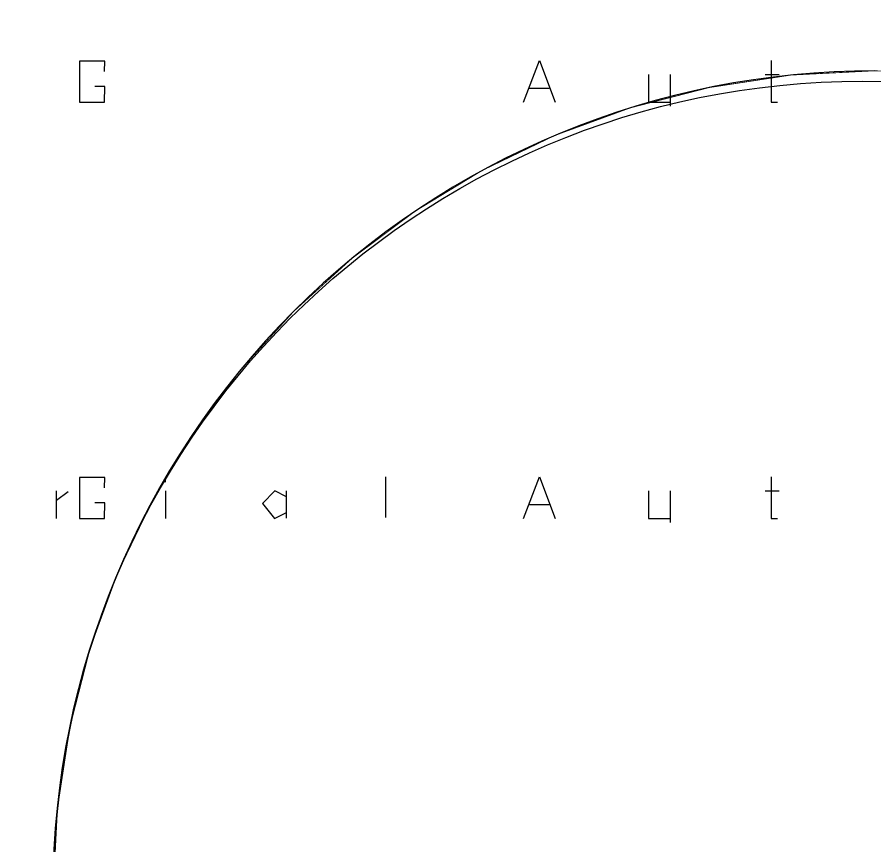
# Model space of a CAD drawing. Extents: x 0 to 595, y -1 to 841.
# Drawn here: x 305.9 to 392.6, y 177.1 to 260.9 of the extents above; entities that cross this region are included whole.
import ezdxf

# ---------------------------------------------------------------- set-up
doc = ezdxf.new("R2010")
doc.units = 0
doc.header["$MEASUREMENT"] = 0
doc.header["$XCLIPFRAME"] = 2
doc.linetypes.add('atContinuous2', pattern=[0])
for name, color, linetype in [('at_Entity', 7, 'Continuous'), ('at_Rect', 7, 'Continuous'), ('at_Solid', 7, 'Continuous'), ('at_Text', 7, 'Continuous')]:
    doc.layers.add(name, color=color, linetype=linetype)
picture_1 = doc.add_image_def('image1.jpg', size_in_pixel=(1446, 2048))

msp = doc.modelspace()

# ---------------------------------------------------------------- linework, layer by layer
at = {"color": 28}
for p, q in [((357.091, 252.272), (358.695, 256.479)), ((358.695, 256.479), (360.298, 252.272)), ((382.124, 256.479), (382.124, 252.272)), ((369.713, 255.053), (369.713, 252.272)), ((371.916, 255.053), (371.916, 251.851)), ((381.512, 255.071), (382.934, 255.071)), ((357.679, 253.672), (359.685, 253.672)), ((369.713, 252.272), (371.916, 252.272)), ((382.124, 252.272), (382.786, 252.272)), ((314.757, 214.339), (312.217, 214.339)), ((312.217, 214.339), (312.217, 210.194)), ((314.729, 213.274), (314.757, 214.339)), ((314.757, 211.772), (313.746, 211.772)), ((314.729, 210.194), (314.757, 211.772)), ((312.217, 210.194), (314.729, 210.194))]:
    msp.add_line(p, q, dxfattribs=at)
at = {"layer": 'at_Entity', "color": 7}
msp.add_lwpolyline([(309.546, 172.37, 0.0822, 0.0822, 0), (309.98, 180.872, 0.0822, 0.0822, 0), (311.242, 189.126, 0.0822, 0.0822, 0), (313.29, 197.089, 0.0822, 0.0822, 0), (316.082, 204.722, 0.0822, 0.0822, 0), (319.577, 211.982, 0.0822, 0.0822, 0), (323.734, 218.829, 0.0822, 0.0822, 0), (328.512, 225.22, 0.0822, 0.0822, 0), (333.869, 231.114, 0.0822, 0.0822, 0), (339.763, 236.471, 0.0822, 0.0822, 0), (346.155, 241.249, 0.0822, 0.0822, 0), (353.001, 245.406, 0.0822, 0.0822, 0), (360.261, 248.901, 0.0822, 0.0822, 0), (367.894, 251.693, 0.0822, 0.0822, 0), (375.858, 253.741, 0.0822, 0.0822, 0), (384.111, 255.003, 0.0822, 0.0822, 0), (392.614, 255.438, 0.0822, 0.0822, 0), (401.118, 255, 0.0822, 0.0822, 0)], format="xyseb", dxfattribs=at)
msp.add_lwpolyline([(309.546, 172.37, 0.0822, 0.0822, 0), (309.98, 180.872, 0.0822, 0.0822, 0), (311.242, 189.126, 0.0822, 0.0822, 0), (313.29, 197.089, 0.0822, 0.0822, 0), (316.082, 204.722, 0.0822, 0.0822, 0), (319.577, 211.982, 0.0822, 0.0822, 0), (323.734, 218.829, 0.0822, 0.0822, 0), (328.512, 225.22, 0.0822, 0.0822, 0), (333.869, 231.114, 0.0822, 0.0822, 0), (339.763, 236.471, 0.0822, 0.0822, 0), (346.155, 241.249, 0.0822, 0.0822, 0), (353.001, 245.406, 0.0822, 0.0822, 0), (360.261, 248.901, 0.0822, 0.0822, 0), (367.894, 251.693, 0.0822, 0.0822, 0), (375.858, 253.741, 0.0822, 0.0822, 0), (384.111, 255.003, 0.0822, 0.0822, 0), (392.614, 255.438, 0.0822, 0.0822, 0), (401.118, 255, 0.0822, 0.0822, 0)], format="xyseb", dxfattribs=at)
msp.add_lwpolyline([(309.546, 172.37, 0.0822, 0.0822, 0), (309.98, 180.872, 0.0822, 0.0822, 0), (311.242, 189.126, 0.0822, 0.0822, 0), (313.29, 197.089, 0.0822, 0.0822, 0), (316.082, 204.722, 0.0822, 0.0822, 0), (319.577, 211.982, 0.0822, 0.0822, 0), (323.734, 218.829, 0.0822, 0.0822, 0), (328.512, 225.22, 0.0822, 0.0822, 0), (333.869, 231.114, 0.0822, 0.0822, 0), (339.763, 236.471, 0.0822, 0.0822, 0), (346.155, 241.249, 0.0822, 0.0822, 0), (353.001, 245.406, 0.0822, 0.0822, 0), (360.261, 248.901, 0.0822, 0.0822, 0), (367.894, 251.693, 0.0822, 0.0822, 0), (375.858, 253.741, 0.0822, 0.0822, 0), (384.111, 255.003, 0.0822, 0.0822, 0), (392.614, 255.438, 0.0822, 0.0822, 0), (401.118, 255, 0.0822, 0.0822, 0)], format="xyseb", dxfattribs=at)
msp.add_lwpolyline([(309.546, 172.37, 0.0822, 0.0822, 0), (309.98, 180.872, 0.0822, 0.0822, 0), (311.242, 189.126, 0.0822, 0.0822, 0), (313.29, 197.089, 0.0822, 0.0822, 0), (316.082, 204.722, 0.0822, 0.0822, 0), (319.577, 211.982, 0.0822, 0.0822, 0), (323.734, 218.829, 0.0822, 0.0822, 0), (328.512, 225.22, 0.0822, 0.0822, 0), (333.869, 231.114, 0.0822, 0.0822, 0), (339.763, 236.471, 0.0822, 0.0822, 0), (346.155, 241.249, 0.0822, 0.0822, 0), (353.001, 245.406, 0.0822, 0.0822, 0), (360.261, 248.901, 0.0822, 0.0822, 0), (367.894, 251.693, 0.0822, 0.0822, 0), (375.858, 253.741, 0.0822, 0.0822, 0), (384.111, 255.003, 0.0822, 0.0822, 0), (392.614, 255.438, 0.0822, 0.0822, 0), (401.118, 255, 0.0822, 0.0822, 0)], format="xyseb", dxfattribs=at)
at = {"layer": 'at_Entity', "color": 7, "linetype": 'atContinuous2'}
msp.add_circle((391.384, 172.548), 81.838, dxfattribs=at)
msp.add_arc((392.55, 172.43), 83.004, 89.95615, 180.0415, dxfattribs=at)
at = {"layer": 'at_Rect', "color": 28}
for p, q in [((320.899, 213.872), (320.899, 214.246)), ((343.14, 214.385), (343.125, 210.279)), ((309.856, 212.971), (309.856, 210.194)), ((309.887, 212.038), (311.069, 212.924)), ((320.884, 212.986), (320.884, 210.194)), ((331.958, 212.971), (330.698, 211.711)), ((333.124, 212.38), (331.958, 212.971)), ((333.108, 212.986), (333.108, 210.219)), ((330.698, 211.711), (331.927, 210.194)), ((331.927, 210.194), (333.124, 210.794))]:
    msp.add_line(p, q, dxfattribs=at)
at = {"layer": 'at_Solid', "color": 28}
for p, q in [((314.757, 256.416), (312.217, 256.416)), ((312.217, 256.416), (312.217, 252.272)), ((314.729, 255.351), (314.757, 256.416)), ((314.757, 253.85), (313.746, 253.85)), ((314.729, 252.272), (314.757, 253.85)), ((312.217, 252.272), (314.729, 252.272))]:
    msp.add_line(p, q, dxfattribs=at)
at = {"layer": 'at_Text', "color": 28}
for p, q in [((357.091, 210.194), (358.695, 214.402)), ((358.695, 214.402), (360.298, 210.194)), ((382.124, 214.401), (382.124, 210.194)), ((369.713, 212.976), (369.713, 210.194)), ((371.916, 212.976), (371.916, 209.774)), ((381.512, 212.994), (382.934, 212.994)), ((357.679, 211.595), (359.685, 211.595)), ((369.713, 210.194), (371.916, 210.194)), ((382.124, 210.194), (382.786, 210.194))]:
    msp.add_line(p, q, dxfattribs=at)

# ---------------------------------------------------------------- pictures from other files: only their frames are drawn
image = msp.add_image(picture_1, insert=(0, 0.007), size_in_units=(594.459, 841.545))
image.set_boundary_path([(0.0258, 2047.9834), (1446.026, 2047.9834), (1446.026, -0.0166), (0.0258, -0.0166), (0.0258, 2047.9834)])

doc.saveas('drawing.dxf')
